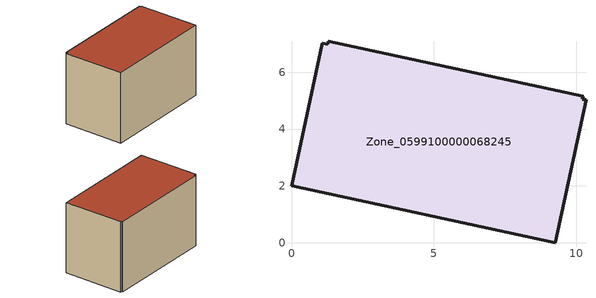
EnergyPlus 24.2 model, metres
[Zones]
Zone_0599100000068245
 floor ground (C_G): 1.08,7.02 1.27,6.97 1.29,7.09 10.25,5.16 10.22,5.05 10.35,5.03 9.27,0 0,2 z0
 wall outside (C_F): 9.27,0 10.35,5.03 10.22,5.05 10.25,5.16 1.29,7.09 1.27,6.97 1.08,7.02 0,2 9.27,0 z0:6.01
 roof outside (C_R): 1.27,6.97 1.08,7.02 0,2 9.27,0 10.35,5.03 10.22,5.05 10.25,5.16 1.29,7.09 z6.01
[BUILDING]
Pand.0599100000068245: North Axis=0; Terrain=City; Loads Convergence Tolerance Value=0.04; Temperature Convergence Tolerance Value=0.4; Solar Distribution=FullExterior; Maximum Number of Warmup Days=25; Minimum Number of Warmup Days=1
[Site:Location]
Rotterdam.The.Hague.AP_ZH_NLD Design_Conditions: Latitude=51.96; Longitude=4.45; Time Zone=1; Elevation=-4.5
[SITE:GROUNDTEMPERATURE:BUILDINGSURFACE]
18, 18, 18, 18, 18, 18, 18, 18, 18, 18, 18, 18
[MATERIAL] Thermal Absorptance=0.9; Solar Absorptance=0.7; Visible Absorptance=0.7
Name | Roughness | Thickness | Conductivity | Density | Specific Heat
G.TC.1975-1991 | MediumSmooth | 0.15 | 0.288461 | 540 | 1210
F.TC.1975-1991 | Rough | 0.3 | 0.230769 | 1920 | 840
R.TC.1975-1991 | MediumRough | 0.2 | 0.153846 | 1500 | 1000
[CONSTRUCTION]
C_G: G.TC.1975-1991
C_F: F.TC.1975-1991
C_R: R.TC.1975-1991
[ZONE]
Zone_0599100000068245: Type=1; Multiplier=1; Ceiling Height=Autocalculate; Volume=Autocalculate; Floor Area=autocalculate; Part of Total Floor Area=Yes
[ZONEINFILTRATION:DESIGNFLOWRATE]
Infil_Zone_0599100000068245: Zone or ZoneList or Space or SpaceList=Zone_0599100000068245; Schedule=AlwaysOn; Design Flow Rate Calculation Method=Flow/Area; Flow Rate per Floor Area=0.003; Constant Term Coefficient=1; Temperature Term Coefficient=0; Velocity Term Coefficient=0; Velocity Squared Term Coefficient=0
[HVACTEMPLATE:ZONE:IDEALLOADSAIRSYSTEM]
Zone_0599100000068245: Maximum Heating Supply Air Temperature=50; Minimum Cooling Supply Air Temperature=13; Maximum Heating Supply Air Humidity Ratio=0.0156; Minimum Cooling Supply Air Humidity Ratio=0.0077; Heating Limit=NoLimit; Cooling Limit=NoLimit; Dehumidification Control Type=ConstantSensibleHeatRatio; Cooling Sensible Heat Ratio=0.7; Dehumidification Setpoint=60; Humidification Control Type=None; Humidification Setpoint=30; Outdoor Air Method=None; Outdoor Air Flow Rate per Person=0.00944; Outdoor Air Flow Rate per Zone Floor Area=0; Outdoor Air Flow Rate per Zone=0; Demand Controlled Ventilation Type=None; Outdoor Air Economizer Type=NoEconomizer; Heat Recovery Type=None; Sensible Heat Recovery Effectiveness=0.7; Latent Heat Recovery Effectiveness=0.65
[ZONECONTROL:THERMOSTAT]
ThermostatControl_Zone_0599100000068245: Zone or ZoneList=Zone_0599100000068245; Control Type Schedule=DualSetpointControlType; Control 1=Thermostat_Zone_0599100000068245; Temperature Difference Between Cutout And Setpoint=0
[THERMOSTATSETPOINT:DUALSETPOINT]
Thermostat_Zone_0599100000068245: Heating Setpoint Temperature Schedule=HeatingSetpoint_Zone_0599100000068245; Cooling Setpoint Temperature Schedule=CoolingSetpoint_Zone_0599100000068245
[SCHEDULE:COMPACT]
HeatingSetpoint_Zone_0599100000068245: Through: 12/31, For: AllDays, Until: 24:00, 21
CoolingSetpoint_Zone_0599100000068245: Through: 12/31, For: AllDays, Until: 24:00, 24
DualSetpointControlType: Through: 12/31, For: AllDays, Until: 24:00, 4
AlwaysOn: Through: 12/31, For: AllDays, Until: 24:00, 1
